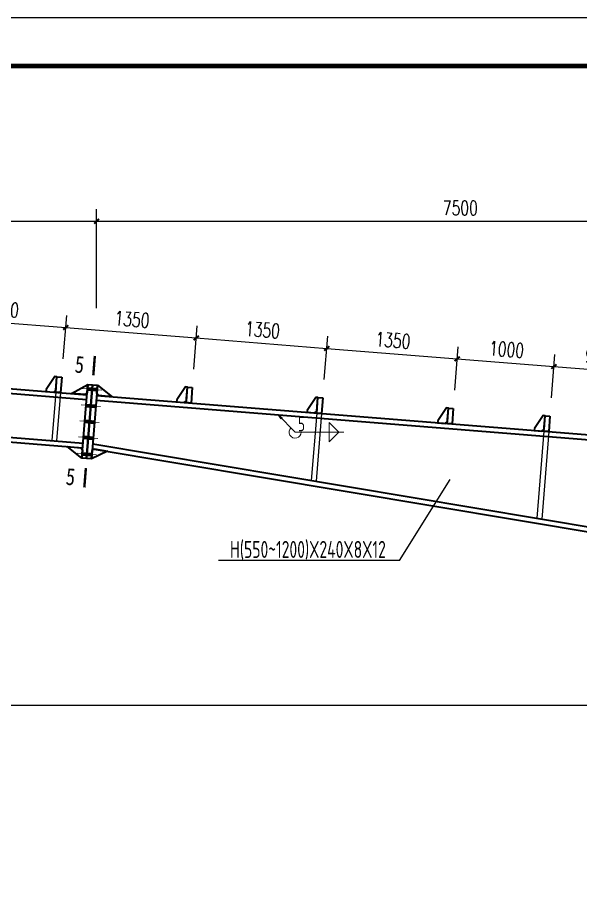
# Model space of a CAD drawing. Extents: x 14475413 to 15955882, y -732572 to -282951.
# Drawn here: x 15614153 to 15625765, y -484840 to -466825 of the extents above; entities that cross this region are included whole.
import ezdxf
from ezdxf.enums import TextEntityAlignment as Align

# ---------------------------------------------------------------- set-up
doc = ezdxf.new("R2010")
doc.units = 0
doc.header["$LTSCALE"] = 1000
doc.header["$MEASUREMENT"] = 0
for name, color, linetype, lineweight in [('10', 7, 'Continuous', 35), ('114', 2, 'Continuous', 18), ('12', 2, 'Continuous', 35), ('14', 2, 'Continuous', 35), ('焊缝标注', 9, 'Continuous', 18)]:
    doc.layers.add(name, color=color, linetype=linetype, lineweight=lineweight)
for name, color, linetype in [('3T_WOOD', 21, 'Continuous'), ('BALCONY', 6, 'Continuous'), ('PUB_DIM', 3, 'Continuous'), ('TK', 4, 'Continuous')]:
    doc.layers.add(name, color=color, linetype=linetype)
doc.styles.add('_TCH_DIM_T3', font='SIMPLEX', dxfattribs={"width": 0.705882, "bigfont": 'GBCBIG'})
doc.styles.add('FromPkpm', font='Pkpmeng', dxfattribs={"width": 0.7, "bigfont": 'hztxt'})
doc.styles.add('TSSD_Dimension', font='Tssdeng.shx', dxfattribs={"width": 0.7, "bigfont": 'hztxt.shx'})
doc.styles.add('图框字体', font='', dxfattribs={"width": 0.8})
doc.styles.get('图框字体').set_extended_font_data('NSimSun')
doc.dimstyles.new('_TCH_ARCH&&100', dxfattribs={"dimtxt": 297.5, "dimasz": 100, "dimexe": 250, "dimexo": 300, "dimgap": 126.25, "dimtad": 1, "dimdec": 0, "dimzin": 0, "dimdsep": 46, "dimtxsty": '_TCH_DIM_T3', "dimblk": 'ARCHTICK', "dimcen": 0.09, "dimclrt": 7, "dimazin": 2, "dimtfac": 1, "dimtdec": 0, "dimtix": 1, "dimtmove": 2, "dimatfit": 3, "dimfxl": 0, "dimtolj": 1, "dimtzin": 0, "dimarcsym": 0})

# ---------------------------------------------------------------- blocks, each defined once
blk = doc.blocks.new('GeYuanFrame_62584068', base_point=(20.09, 4.53))
at = {"layer": 'TK'}
blk.add_lwpolyline([(20.09, 4.53), (20.09, 598.53), (1491.09, 598.53), (1491.09, 4.53)], close=True, dxfattribs=at)
at = {"layer": 'TK', "const_width": 1}
blk.add_lwpolyline([(45.09, 588.53), (1481.09, 588.53), (1481.09, 14.53), (45.09, 14.53)], close=True, dxfattribs=at)
blk = doc.blocks.new('_ArchTick')
at = {"color": 0, "linetype": 'ByBlock', "const_width": 0.4}
blk.add_lwpolyline([(-0.5, -0.5), (0.5, 0.5)], dxfattribs=at)
blk = doc.blocks.new('*D718')
at = {"layer": 'Defpoints', "color": 0}
for p in [(15629734, -481001), (15572734, -481816), (15629734, -481816)]:
    blk.add_point(p, dxfattribs=at)
at = {"layer": 'PUB_DIM', "color": 0, "lineweight": -2}
for p, q in [((15572734, -481516), (15572734, -480751)), ((15629734, -481516), (15629734, -480751)), ((15572734, -481001), (15629734, -481001))]:
    blk.add_line(p, q, dxfattribs=at)
at = {"layer": 'PUB_DIM', "color": 0, "lineweight": -2, "xscale": 100, "yscale": 100, "zscale": 100, "rotation": 180}
blk.add_blockref('_ArchTick', (15572734, -481001), dxfattribs=at)
at = {"layer": 'PUB_DIM', "color": 0, "lineweight": -2, "xscale": 100, "yscale": 100, "zscale": 100}
blk.add_blockref('_ArchTick', (15629734, -481001), dxfattribs=at)
at = {"layer": 'PUB_DIM', "color": 7, "insert": (15601234, -480726), "char_height": 297.5, "attachment_point": 5, "style": '_TCH_DIM_T3'}
blk.add_mtext('\\A1;28500', dxfattribs=at)
blk = doc.blocks.new('*D741')
at = {"layer": 'Defpoints', "color": 0}
for p in [(15615148, -473215), (15612381, -473942), (15615073, -474158)]:
    blk.add_point(p, dxfattribs=at)
at = {"layer": 'PUB_DIM', "color": 0, "lineweight": -2}
for p, q in [((15612405, -473643), (15612476, -472751)), ((15612456, -473000), (15615148, -473215)), ((15615096, -473859), (15615168, -472966))]:
    blk.add_line(p, q, dxfattribs=at)
at = {"layer": 'PUB_DIM', "color": 0, "lineweight": -2, "xscale": 100, "yscale": 100, "zscale": 100}
for p, rotation in [((15612456, -473000), 175.4260688245866), ((15615148, -473215), 355.4260688245866)]:
    blk.add_blockref('_ArchTick', p, dxfattribs=dict(at, rotation=rotation))
at = {"layer": 'PUB_DIM', "color": 7, "insert": (15613824, -472834), "char_height": 297.5, "attachment_point": 5, "rotation": 355.4261, "style": '_TCH_DIM_T3'}
blk.add_mtext('\\A1;1350', dxfattribs=at)
blk = doc.blocks.new('*D742')
at = {"layer": 'Defpoints', "color": 0}
for p in [(15617839, -473431), (15615073, -474158), (15617764, -474373)]:
    blk.add_point(p, dxfattribs=at)
at = {"layer": 'PUB_DIM', "color": 0, "lineweight": -2}
for p, q in [((15615096, -473859), (15615168, -472966)), ((15615148, -473215), (15617839, -473431)), ((15617788, -474074), (15617859, -473182))]:
    blk.add_line(p, q, dxfattribs=at)
at = {"layer": 'PUB_DIM', "color": 0, "lineweight": -2, "xscale": 100, "yscale": 100, "zscale": 100}
for p, rotation in [((15615148, -473215), 175.4260688245873), ((15617839, -473431), 355.4260688245873)]:
    blk.add_blockref('_ArchTick', p, dxfattribs=dict(at, rotation=rotation))
at = {"layer": 'PUB_DIM', "color": 7, "insert": (15616516, -473049), "char_height": 297.5, "attachment_point": 5, "rotation": 355.4261, "style": '_TCH_DIM_T3'}
blk.add_mtext('\\A1;1350', dxfattribs=at)
blk = doc.blocks.new('*D743')
at = {"layer": 'Defpoints', "color": 0}
for p in [(15620531, -473646), (15617764, -474373), (15620455, -474588)]:
    blk.add_point(p, dxfattribs=at)
at = {"layer": 'PUB_DIM', "color": 0, "lineweight": -2}
for p, q in [((15617788, -474074), (15617859, -473182)), ((15617839, -473431), (15620531, -473646)), ((15620479, -474289), (15620551, -473397))]:
    blk.add_line(p, q, dxfattribs=at)
at = {"layer": 'PUB_DIM', "color": 0, "lineweight": -2, "xscale": 100, "yscale": 100, "zscale": 100}
for p, rotation in [((15617839, -473431), 175.4260688245855), ((15620531, -473646), 355.4260688245855)]:
    blk.add_blockref('_ArchTick', p, dxfattribs=dict(at, rotation=rotation))
at = {"layer": 'PUB_DIM', "color": 7, "insert": (15619207, -473264), "char_height": 297.5, "attachment_point": 5, "rotation": 355.4261, "style": '_TCH_DIM_T3'}
blk.add_mtext('\\A1;1350', dxfattribs=at)
blk = doc.blocks.new('*D744')
at = {"layer": 'Defpoints', "color": 0}
for p in [(15623222, -473861), (15620455, -474588), (15623147, -474804)]:
    blk.add_point(p, dxfattribs=at)
at = {"layer": 'PUB_DIM', "color": 0, "lineweight": -2}
for p, q in [((15620479, -474289), (15620551, -473397)), ((15620531, -473646), (15623222, -473861)), ((15623171, -474504), (15623242, -473612))]:
    blk.add_line(p, q, dxfattribs=at)
at = {"layer": 'PUB_DIM', "color": 0, "lineweight": -2, "xscale": 100, "yscale": 100, "zscale": 100}
for p, rotation in [((15620531, -473646), 175.4260688245876), ((15623222, -473861), 355.4260688245876)]:
    blk.add_blockref('_ArchTick', p, dxfattribs=dict(at, rotation=rotation))
at = {"layer": 'PUB_DIM', "color": 7, "insert": (15621898, -473480), "char_height": 297.5, "attachment_point": 5, "rotation": 355.4261, "style": '_TCH_DIM_T3'}
blk.add_mtext('\\A1;1350', dxfattribs=at)
blk = doc.blocks.new('*D745')
at = {"layer": 'Defpoints', "color": 0}
for p in [(15625216, -474021), (15623147, -474804), (15625140, -474963)]:
    blk.add_point(p, dxfattribs=at)
at = {"layer": 'PUB_DIM', "color": 0, "lineweight": -2}
for p, q in [((15623171, -474504), (15623242, -473612)), ((15625164, -474664), (15625236, -473772)), ((15623222, -473861), (15625216, -474021))]:
    blk.add_line(p, q, dxfattribs=at)
at = {"layer": 'PUB_DIM', "color": 0, "lineweight": -2, "xscale": 100, "yscale": 100, "zscale": 100}
for p, rotation in [((15623222, -473861), 175.4260688245861), ((15625216, -474021), 355.4260688245861)]:
    blk.add_blockref('_ArchTick', p, dxfattribs=dict(at, rotation=rotation))
at = {"layer": 'PUB_DIM', "color": 7, "insert": (15624241, -473667), "char_height": 297.5, "attachment_point": 5, "rotation": 355.4261, "style": '_TCH_DIM_T3'}
blk.add_mtext('\\A1;1000', dxfattribs=at)
blk = doc.blocks.new('*D746')
at = {"layer": 'Defpoints', "color": 0}
for p in [(15627010, -474164), (15625140, -474963), (15626935, -475107)]:
    blk.add_point(p, dxfattribs=at)
at = {"layer": 'PUB_DIM', "color": 0, "lineweight": -2}
for p, q in [((15625164, -474664), (15625236, -473772)), ((15626959, -474808), (15627030, -473915)), ((15625216, -474021), (15627010, -474164))]:
    blk.add_line(p, q, dxfattribs=at)
at = {"layer": 'PUB_DIM', "color": 0, "lineweight": -2, "xscale": 100, "yscale": 100, "zscale": 100}
for p, rotation in [((15625216, -474021), 175.426068824587), ((15627010, -474164), 355.4260688245871)]:
    blk.add_blockref('_ArchTick', p, dxfattribs=dict(at, rotation=rotation))
at = {"layer": 'PUB_DIM', "color": 7, "insert": (15626135, -473819), "char_height": 297.5, "attachment_point": 5, "rotation": 355.4261, "style": '_TCH_DIM_T3'}
blk.add_mtext('\\A1;900', dxfattribs=at)
blk = doc.blocks.new('*D751')
at = {"layer": 'Defpoints', "color": 0}
for p in [(15615786, -471025), (15600786, -473116), (15615786, -473116)]:
    blk.add_point(p, dxfattribs=at)
at = {"layer": 'PUB_DIM', "color": 0, "lineweight": -2}
for p, q in [((15600786, -472816), (15600786, -470775)), ((15615786, -472816), (15615786, -470775)), ((15600786, -471025), (15615786, -471025))]:
    blk.add_line(p, q, dxfattribs=at)
at = {"layer": 'PUB_DIM', "color": 0, "lineweight": -2, "xscale": 100, "yscale": 100, "zscale": 100, "rotation": 180}
blk.add_blockref('_ArchTick', (15600786, -471025), dxfattribs=at)
at = {"layer": 'PUB_DIM', "color": 0, "lineweight": -2, "xscale": 100, "yscale": 100, "zscale": 100}
blk.add_blockref('_ArchTick', (15615786, -471025), dxfattribs=at)
at = {"layer": 'PUB_DIM', "color": 7, "insert": (15608286, -470750), "char_height": 297.5, "attachment_point": 5, "style": '_TCH_DIM_T3'}
blk.add_mtext('\\A1;7500', dxfattribs=at)
blk = doc.blocks.new('*D752')
at = {"layer": 'Defpoints', "color": 0}
for p in [(15630786, -471025), (15615786, -473116), (15630786, -473116)]:
    blk.add_point(p, dxfattribs=at)
at = {"layer": 'PUB_DIM', "color": 0, "lineweight": -2}
for p, q in [((15615786, -472816), (15615786, -470775)), ((15630786, -472816), (15630786, -470775)), ((15615786, -471025), (15630786, -471025))]:
    blk.add_line(p, q, dxfattribs=at)
at = {"layer": 'PUB_DIM', "color": 0, "lineweight": -2, "xscale": 100, "yscale": 100, "zscale": 100, "rotation": 180}
blk.add_blockref('_ArchTick', (15615786, -471025), dxfattribs=at)
at = {"layer": 'PUB_DIM', "color": 0, "lineweight": -2, "xscale": 100, "yscale": 100, "zscale": 100}
blk.add_blockref('_ArchTick', (15630786, -471025), dxfattribs=at)
at = {"layer": 'PUB_DIM', "color": 7, "insert": (15623286, -470750), "char_height": 297.5, "attachment_point": 5, "style": '_TCH_DIM_T3'}
blk.add_mtext('\\A1;7500', dxfattribs=at)

msp = doc.modelspace()

# ---------------------------------------------------------------- hatches: boundary and pattern name
at = {"layer": '焊缝标注'}
msp.add_hatch(color=256, dxfattribs=at).paths.add_polyline_path([(15619527.8, -475016), (15619587.7, -475097.5), (15619609, -475076.3)])

# ---------------------------------------------------------------- linework, layer by layer
at = {"color": 3, "lineweight": 35, "ltscale": 100}
for p, q in [((15600883.8, -473424.2), (15615584.4, -474600.2)), ((15600883.8, -473524.5), (15615576.5, -474699.9)), ((15600883.8, -474427.4), (15615504.7, -475597)), ((15600883.8, -474527.7), (15615496.7, -475696.7)), ((15615783.8, -474616.2), (15630783.8, -475816.2)), ((15615775.8, -474715.9), (15630783.8, -475916.5)), ((15615696.1, -475712.7), (15630043.8, -478116.6)), ((15615704.1, -475612.6), (15630043.8, -478015.2))]:
    msp.add_line(p, q, dxfattribs=at)
at = {"layer": '10', "lineweight": 35, "ltscale": 100, "const_width": 50}
for points in [[(15615748.7, -473800.8), (15615716.8, -474199.5)], [(15615531.8, -476512.1), (15615563.7, -476113.4)]]:
    msp.add_lwpolyline(points, dxfattribs=at)
at = {"layer": '114', "lineweight": 18, "ltscale": 100}
for p, q in [((15615494.3, -474472.6), (15615893, -474504.5)), ((15615467.2, -474811.5), (15615865.9, -474843.4)), ((15615440.9, -475140.5), (15615839.6, -475172.4)), ((15615414.6, -475469.4), (15615813.3, -475501.3)), ((15615387.5, -475808.4), (15615786.2, -475840.3))]:
    msp.add_line(p, q, dxfattribs=at)
at = {"layer": '114', "color": 1, "lineweight": 70, "ltscale": 100}
for p, q in [((15615594, -474480.6), (15615793.4, -474496.5)), ((15615566.9, -474819.5), (15615766.2, -474835.5)), ((15615540.6, -475148.5), (15615739.9, -475164.4)), ((15615514.3, -475477.4), (15615713.6, -475493.4)), ((15615487.1, -475816.3), (15615686.5, -475832.3))]:
    msp.add_line(p, q, dxfattribs=at)
at = {"layer": '12', "lineweight": 35, "ltscale": 100}
for p, q in [((15614941, -474548.4), (15614966.5, -474229.4)), ((15614966.5, -474229.4), (15615066.1, -474237.3)), ((15615066.1, -474237.3), (15615040.6, -474556.3)), ((15617632.4, -474763.7), (15617657.9, -474444.7)), ((15617657.9, -474444.7), (15617757.5, -474452.7)), ((15617757.5, -474452.7), (15617732, -474771.6)), ((15615040.6, -474556.3), (15614941, -474548.4)), ((15620323.8, -474979), (15620349.3, -474660)), ((15620349.3, -474660), (15620448.9, -474668)), ((15620448.9, -474668), (15620423.4, -474986.9)), ((15617732, -474771.6), (15617632.4, -474763.7)), ((15620423.4, -474986.9), (15620323.8, -474979)), ((15623015.2, -475194.3), (15623040.7, -474875.3)), ((15623040.7, -474875.3), (15623140.3, -474883.3)), ((15623140.3, -474883.3), (15623114.8, -475202.3)), ((15625008.8, -475353.8), (15625034.3, -475034.8)), ((15625034.3, -475034.8), (15625134, -475042.8)), ((15625134, -475042.8), (15625108.5, -475361.8)), ((15623114.8, -475202.3), (15623015.2, -475194.3)), ((15625108.5, -475361.8), (15625008.8, -475353.8))]:
    msp.add_line(p, q, dxfattribs=at)
for points in [[(15614744.8, -474492.5), (15614741.6, -474532.4), (15614901.1, -474545.2), (15614944.1, -474508.5), (15614966.5, -474229.4), (15614926.6, -474226.2)], [(15617436.2, -474707.9), (15617433, -474747.7), (15617592.5, -474760.5), (15617635.5, -474723.8), (15617657.9, -474444.7), (15617618, -474441.5)], [(15620127.6, -474923.2), (15620124.4, -474963), (15620283.9, -474975.8), (15620326.9, -474939.1), (15620349.3, -474660), (15620309.4, -474656.8)], [(15622819, -475138.5), (15622815.8, -475178.3), (15622975.3, -475191.1), (15623018.3, -475154.4), (15623040.7, -474875.3), (15623000.8, -474872.1)], [(15624812.6, -475298), (15624809.4, -475337.8), (15624968.9, -475350.6), (15625012, -475313.9), (15625034.3, -475034.8), (15624994.4, -475031.6)]]:
    msp.add_lwpolyline(points, close=True, dxfattribs=at)
at = {"layer": '14', "lineweight": 35, "ltscale": 100}
for p, q in [((15615265.4, -474574.7), (15615601.2, -474390.9)), ((15615480, -475906), (15615601.2, -474390.9)), ((15615700.9, -474398.9), (15615579.6, -475914)), ((15615579.6, -475914), (15615700.9, -474398.9)), ((15615601.2, -474390.9), (15615587.6, -474560.3)), ((15615601.2, -474390.9), (15615700.9, -474398.9)), ((15615800.5, -474406.8), (15615679.3, -475922)), ((15615700.9, -474398.9), (15615800.5, -474406.8)), ((15615787, -474576.3), (15615800.5, -474406.8)), ((15615800.5, -474406.8), (15616102.8, -474641.7)), ((15615544.6, -474597), (15615265.4, -474574.7)), ((15615587.6, -474560.3), (15615544.6, -474597)), ((15615823.7, -474619.4), (15615787, -474576.3)), ((15616102.8, -474641.7), (15615823.7, -474619.4)), ((15615480, -475906), (15615177.7, -475671.2)), ((15615177.7, -475671.2), (15615456.8, -475693.5)), ((15615456.8, -475693.5), (15615493.5, -475736.6)), ((15615493.5, -475736.6), (15615480, -475906)), ((15615679.3, -475922), (15615692.9, -475752.5)), ((15616011.7, -475765.5), (15615679.3, -475922)), ((15615692.9, -475752.5), (15615735.5, -475719.3)), ((15615735.5, -475719.3), (15616011.7, -475765.5)), ((15615579.6, -475914), (15615480, -475906)), ((15615679.3, -475922), (15615579.6, -475914))]:
    msp.add_line(p, q, dxfattribs=at)
at = {"layer": '3T_WOOD', "ltscale": 0.5}
for p, q in [((15614941, -474548.4), (15614861.2, -475545.6)), ((15615040.6, -474556.3), (15614960.9, -475553.5)), ((15620323.8, -474978.4), (15620212.6, -476368)), ((15620423.5, -474986.4), (15620311.6, -476384.6)), ((15625008.8, -475353.2), (15624865.3, -477147.6)), ((15625108.5, -475361.2), (15624964.3, -477164.1))]:
    msp.add_line(p, q, dxfattribs=at)
at = {"layer": 'BALCONY'}
for q in [(15623079.2, -476348.7, 0.1), (15618301.4, -478016.8, -3.5)]:
    msp.add_line((15622028.5, -478016.8, -3.5), q, dxfattribs=at)
at = {"layer": '焊缝标注', "lineweight": 18, "ltscale": 100}
for p, q in [((15619527.8, -475016), (15619880.4, -475370.6)), ((15620580.4, -475170.6), (15620780.4, -475370.6)), ((15620580.4, -475370.6), (15620580.4, -475170.6)), ((15619880.4, -475370.6), (15620880.4, -475370.6)), ((15620580.4, -475570.6), (15620780.4, -475370.6)), ((15620580.4, -475370.6), (15620580.4, -475570.6))]:
    msp.add_line(p, q, dxfattribs=at)
at = {"layer": '焊缝标注', "linetype": 'Continuous'}
msp.add_lwpolyline([(15619527.8, -475016), (15619587.7, -475097.5), (15619609, -475076.3)], close=True, dxfattribs=at)
at = {"layer": '焊缝标注', "lineweight": 18, "ltscale": 100}
msp.add_arc((15619880.4, -475370.6), 125, 134.84026, 0, dxfattribs=at)

# ---------------------------------------------------------------- block references
at = {"layer": '3T_WOOD', "xscale": 100, "yscale": 100, "zscale": 100}
msp.add_blockref('GeYuanFrame_62584068', (15559744.5, -526225.4), dxfattribs=at)

# ---------------------------------------------------------------- texts
at = {"layer": '10', "lineweight": 25, "style": '图框字体', "width": 0.8}
for p in [(15615433.7, -473976.2), (15615248.7, -476288.8)]:
    msp.add_text('5', height=350, rotation=-4.57379, dxfattribs=at).set_placement(p, align=Align.MIDDLE_CENTER)
at = {"layer": 'BALCONY', "style": 'TSSD_Dimension', "width": 0.7}
msp.add_text('H(550~1200)X240X8X12', height=350, dxfattribs=at).set_placement((15620142.9, -477788.7, -3.5), align=Align.MIDDLE)
at = {"layer": '焊缝标注', "lineweight": 25, "style": 'FromPkpm', "width": 0.7}
msp.add_text('5', height=300, dxfattribs=at).set_placement((15620010, -475354.8), align=Align.CENTER)

# ---------------------------------------------------------------- dimensions: what is measured, and where the dimension line sits
at = {"layer": 'PUB_DIM'}
for p1, p2, distance, text, picture, middle in [((15600786.2, -473116), (15615786.2, -473116), 2090.9, '7500', '*D751', (15608286.2, -470750.1)), ((15615786.2, -473116), (15630786.2, -473116), 2090.9, '7500', '*D752', (15623286.2, -470750.1)), ((15612381.1, -473942.3), (15615072.5, -474157.6), 945.1, '1350', '*D741', (15613824.1, -472833.7)), ((15615072.5, -474157.6), (15617763.9, -474372.9), 945.1, '1350', '*D742', (15616515.5, -473049)), ((15617763.9, -474372.9), (15620455.3, -474588.2), 945.1, '1350', '*D743', (15619206.9, -473264.3)), ((15620455.3, -474588.2), (15623146.7, -474803.5), 945.1, '1350', '*D744', (15621898.3, -473479.6)), ((15623146.7, -474803.5), (15625140.4, -474963), 945.1, '1000', '*D745', (15624240.8, -473667)), ((15625140.4, -474963), (15626934.6, -475106.6), 945.1, '900', '*D746', (15626134.8, -473818.5)), ((15572733.8, -481816.2), (15629733.8, -481816.2), 815, '28500', '*D718', (15601233.8, -480726.2))]:
    dim = msp.add_aligned_dim(p1=p1, p2=p2, distance=distance, text=text, dimstyle='_TCH_ARCH&&100', dxfattribs=at)
    dim.commit()
    dim.dimension.update_dxf_attribs({"geometry": picture, "text_midpoint": middle})

doc.saveas('drawing.dxf')
